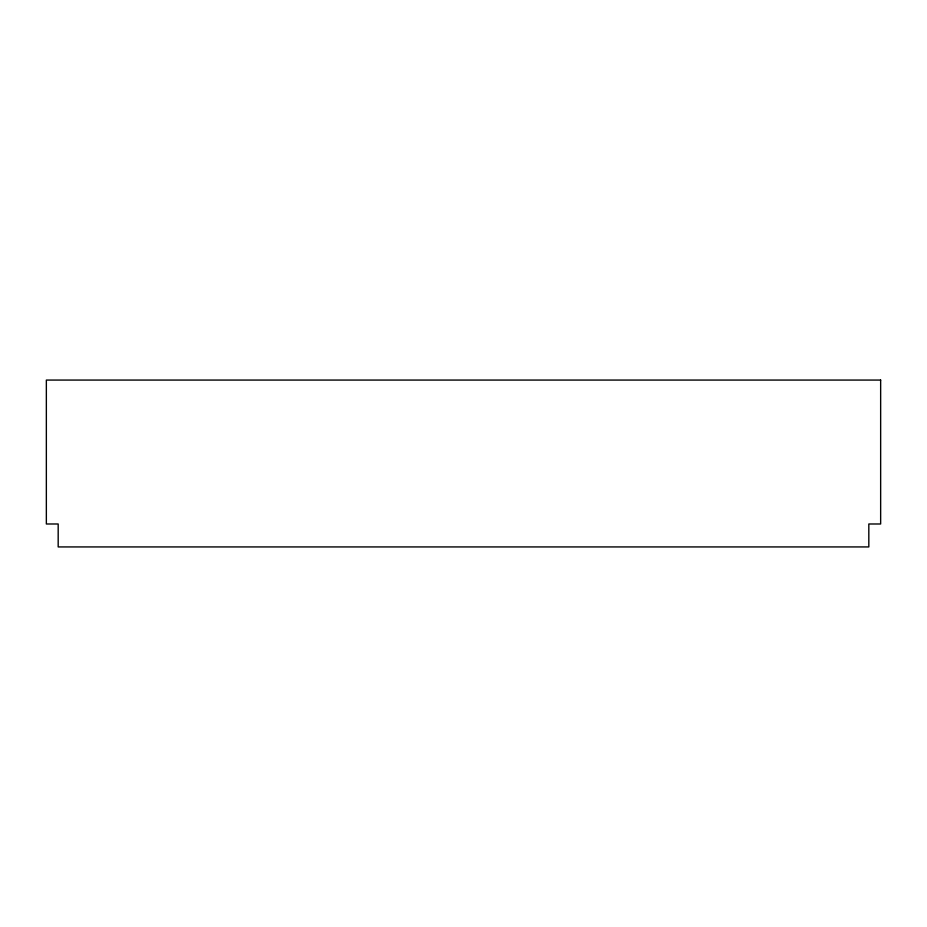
<?xml version="1.0" encoding="UTF-8"?>
<svg xmlns="http://www.w3.org/2000/svg" width="927" height="927" viewBox="0 0 927 927"><rect width="100%" height="100%" fill="white"/><g stroke="black" fill="none" stroke-linecap="round" stroke-linejoin="round"><path stroke-width="1.39" d="M880.65 380.07L46.35 380.07L46.35 523.987L58.181 523.987L58.181 546.93L868.819 546.93L868.819 523.987L880.65 523.987L880.65 380.07"/></g></svg>
